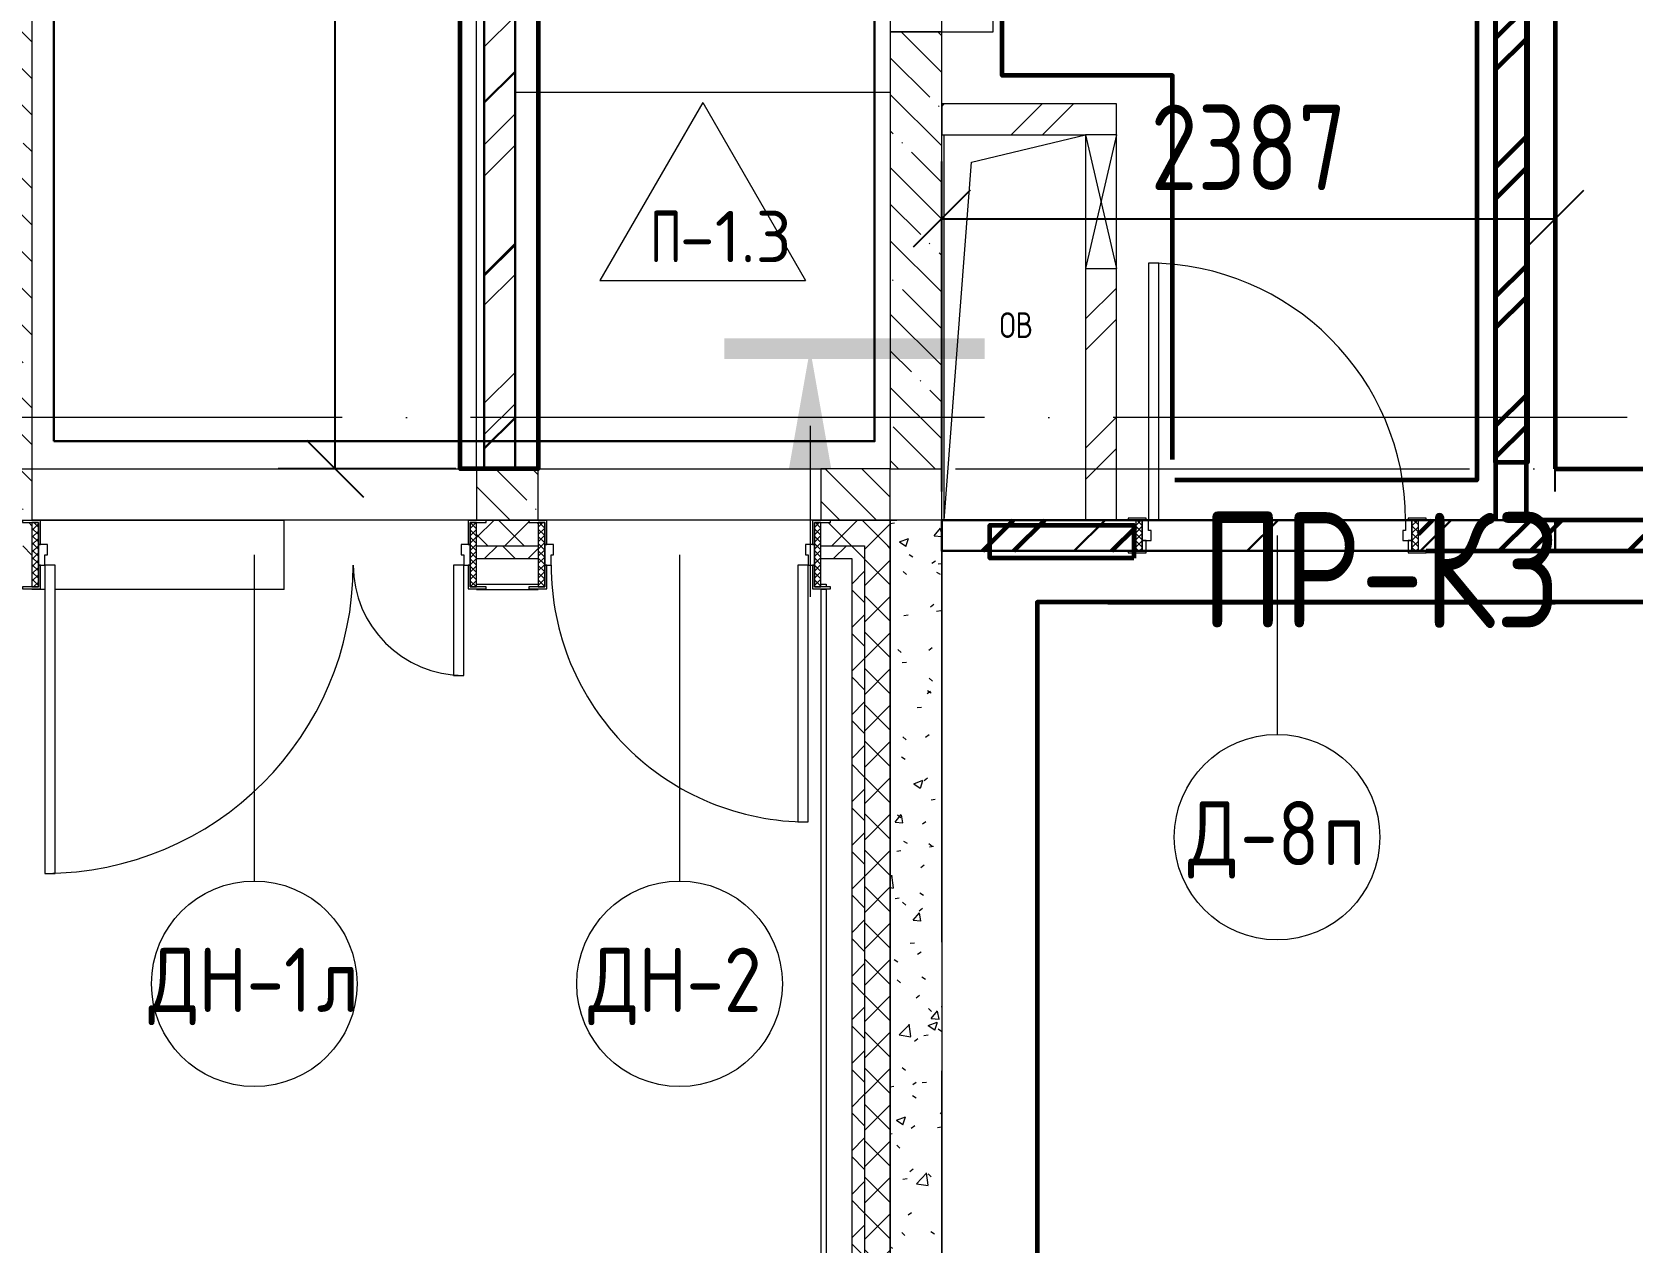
# Model space of a CAD drawing. Header units: millimetres. Extents: x -592259 to 288321, y -552984 to 293768.
# Drawn here: x 113648 to 119874, y 23415 to 28125 of the extents above; entities that cross this region are included whole.
import ezdxf

# ---------------------------------------------------------------- set-up
doc = ezdxf.new("R2010")
doc.units = ezdxf.units.MM
doc.linetypes.add('ADSK_Линия сетки', pattern=[2500, 2000, -250, 0, -250])
doc.linetypes.add('ADSK_Скрыто', pattern=[600, 300, -300])
doc.layers.get('Defpoints').update_dxf_attribs({"color": 250})
for name, color, linetype, lineweight in [('0) кирпич', 30, 'Continuous', 60), ('0.2) Кирп 3.1 вып', 30, 'Continuous', 30), ('0.2) Кирпич 3 вып', 30, 'Continuous', 30), ('2)Фархверки', 40, 'Continuous', 30), ('3) Перемычки готовы', 3, 'Continuous', 30), ('4.1) Штук. 3 вып', 6, 'Continuous', 60), ('4.1.1) Штук.  швы3 вып.', 6, 'Continuous', 60), ('4.2) Штук 4 вып', 6, 'Continuous', 60), ('4.7) Штук. 5 вып 3.7Шт', 6, 'Continuous', 30), ('A-DETL-GENF-OTLN', 250, 'Continuous', 5), ('A-DOOR-____-IDEN', 250, 'Continuous', 9), ('A-DOOR-____-MCUT', 250, 'Continuous', 5), ('A-DOOR-____-OTLN', 250, 'Continuous', 5), ('A-DOOR-FRAM-MCUT', 250, 'Continuous', 5), ('A-DOOR-FRAM-OTLN', 250, 'Continuous', 5), ('A-FLOR-____-IDEN', 250, 'Continuous', 9), ('A-FLOR-____-OTLN', 250, 'Continuous', 9), ('A-GLAZ-____-OTLN', 250, 'Continuous', 5), ('A-WALL-____-MCUT', 250, 'Continuous', 13), ('A-WALL-____-OTLN', 250, 'Continuous', 9), ('A-WALL-____-PATT', 250, 'Continuous', 13), ('A-WALL-FNSH-MCUT', 250, 'Continuous', 13), ('G-____-____-SYMB', 250, 'ADSK_Скрыто', 9), ('I-WALL-____-OTLN', 250, 'Continuous', 9), ('S-COLS-____-MCUT', 250, 'Continuous', 25), ('S-COLS-____-OTLN', 250, 'Continuous', 9), ('S-GRID-____-OTLN', 250, 'Continuous', 9)]:
    doc.layers.add(name, color=color, linetype=linetype, lineweight=lineweight)
doc.styles.add('GOST Common_1', font='', dxfattribs={"width": 0.9, "height": 250})
doc.styles.add('ISOCPEUR', font='isocpeur.ttf', dxfattribs={"width": 0.8, "height": 100})
doc.styles.add('ISOCPEUR_2', font='isocpeur.ttf', dxfattribs={"height": 160})
doc.styles.add('ISOCPEUR_I_1', font='ГОСТ тип А.ttf', dxfattribs={"height": 2500})
doc.styles.get("Standard").update_dxf_attribs({"font": 'ГОСТ тип А.ttf'})
doc.styles.get('GOST Common_1').set_extended_font_data('GOST Common')
doc.dimstyles.new('А3', dxfattribs={"dimtxt": 333, "dimasz": 222, "dimexe": 222, "dimexo": 111, "dimgap": 111, "dimtad": 1, "dimtoh": 1, "dimdec": 0, "dimrnd": 0.0015, "dimzin": 0, "dimdsep": 46, "dimtxsty": 'Standard', "dimblk": 'OBLIQUE', "dimcen": 0, "dimclrd": 7, "dimclre": 7, "dimclrt": 7, "dimadec": 0, "dimazin": 0, "dimtfac": 1, "dimtdec": 0, "dimtofl": 0, "dimtmove": 0, "dimatfit": 3, "dimfxl": 1, "dimtolj": 1, "dimtzin": 0, "dimarcsym": 0})
pattern_1 = [(45, (12287.9, -0.0006), (-251.4472, 251.4472), []), (45, (12287.9, 381), (-251.4472, 251.4472), [])]
pattern_2 = [(135, (12287.91, -0.0006), (-84.85281, -84.85281), []), (225, (12287.91, -0.0006), (84.85281, -84.85281), [])]
pattern_3 = [(45, (12287.91, -0.0006), (-70.71068, 70.71068), []), (135, (12287.91, -0.0006), (-70.71068, -70.71068), [])]
pattern_4 = [(135, (12287.91, -0.0006), (-142.5612, -142.5612), []), (135, (12430.48, -0.0006), (-142.5612, -142.5612), [252.016, -50.403, 3.353, -47.05])]

# ---------------------------------------------------------------- blocks, each defined once
blk = doc.blocks.new('Разрез - Номер вида сзади_3_5 мм-32550532-АР1_Кладочный план 1 этажа С2и3')
at = {"layer": 'G-____-____-SYMB', "linetype": 'Continuous'}
for points in [[(9.798, 0.404), (9.798, -0.394), (-0.333, -0.394), (-0.333, 0.404)], [(2.176, -4.675), (3, 0), (3.824, -4.675)]]:
    blk.add_hatch(color=256, dxfattribs=at).paths.add_polyline_path(points)
at = {"layer": 'G-____-____-SYMB', "linetype": 'Continuous', "lineweight": 20}
blk.add_line((3, -3), (3, -9.663), dxfattribs=at)
blk = doc.blocks.new('Дверь_СКБ_1Ст_Внутренняя - Д-8п_1100x2100h_Кабинет директора_ Канцелярия_ Бухгалтерия_ Кабинеты заместителей директора_ Кабинет организатора внеклассной и внешкольной работы-V9-АР1_Маркировочный план 1 этажа С2и3')
at = {"layer": 'A-DOOR-____-OTLN'}
h = blk.add_hatch(dxfattribs=at)
h.set_pattern_fill('FP_12', color=256, style=0, pattern_type=2)
h.set_pattern_definition([(135, (1751.41, 124.685), (-14.14214, -14.14214), []), (225, (1751.41, 124.685), (14.14214, -14.14214), [])])
h.paths.add_polyline_path([(537.5, -60), (562.5, -60), (562.5, 60), (537.5, 60), (537.5, 57.3)])
at = {"layer": 'A-DOOR-FRAM-OTLN'}
h = blk.add_hatch(dxfattribs=at)
h.set_pattern_fill('FP_13', color=256, style=0, pattern_type=2)
h.set_pattern_definition([(45, (-371.384, 124.685), (-14.1421, 14.1421), []), (135, (-371.384, 124.685), (-14.1421, -14.1421), [])])
h.paths.add_polyline_path([(-537.5, -60), (-512.5, -60), (-512.5, 60), (-537.5, 60)])
at = {"layer": 'A-DOOR-____-MCUT'}
for p, q in [((-487.5, 1060), (-487.5, 60)), ((-447.5, 1060), (-487.5, 1060)), ((-447.5, 60), (-447.5, 1060)), ((-487.5, 60), (-447.5, 60))]:
    blk.add_line(p, q, dxfattribs=at)
at = {"layer": 'A-DOOR-____-OTLN'}
blk.add_arc((-487.5, 60), 1000, 360, 90, dxfattribs=at)
at = {"layer": 'A-DOOR-FRAM-MCUT'}
for p, q in [((-497.5, 68), (-567.5, 68)), ((-567.5, 68), (-567.5, 60)), ((-497.5, 60), (-497.5, 68)), ((592.5, 68), (522.5, 68)), ((522.5, 68), (522.5, 60)), ((592.5, 60), (592.5, 68)), ((-567.5, 60), (-497.5, 60)), ((-512.5, 60), (-537.5, 60)), ((-537.5, 60), (-537.5, -60)), ((-487.5, 60), (-512.5, 60)), ((-512.5, 60), (-512.5, -20)), ((-512.5, -60), (-512.5, 60)), ((-497.5, 60), (-512.5, 60)), ((-512.5, 60), (-512.5, 59)), ((-512.5, 59), (-497.5, 59)), ((-497.5, 59), (-497.5, 60)), ((-487.5, 20), (-487.5, 60)), ((-477.5, 20), (-487.5, 20)), ((-477.5, -20), (-477.5, 20)), ((512.5, 20), (502.5, 20)), ((502.5, 20), (502.5, -20)), ((512.5, 60), (512.5, 20)), ((537.5, 60), (512.5, 60)), ((537.5, 60), (522.5, 60)), ((522.5, 60), (522.5, 59)), ((522.5, 60), (592.5, 60)), ((522.5, 59), (537.5, 59)), ((537.5, -20), (537.5, 60)), ((562.5, 60), (537.5, 60)), ((537.5, 60), (537.5, -60)), ((537.5, 59), (537.5, 60)), ((562.5, -60), (562.5, 60)), ((-497.5, -60), (-567.5, -60)), ((-567.5, -60), (-567.5, -68)), ((-537.5, -60), (-512.5, -60)), ((-512.5, -20), (-477.5, -20)), ((-497.5, -20), (-512.5, -20)), ((-512.5, -20), (-512.5, -60)), ((-512.5, -60), (-497.5, -60)), ((-497.5, -60), (-497.5, -20)), ((-497.5, -68), (-497.5, -60)), ((502.5, -20), (537.5, -20)), ((537.5, -20), (522.5, -20)), ((522.5, -20), (522.5, -60)), ((522.5, -60), (537.5, -60)), ((592.5, -60), (522.5, -60)), ((522.5, -60), (522.5, -68)), ((537.5, -60), (537.5, -20)), ((537.5, -60), (562.5, -60)), ((592.5, -68), (592.5, -60)), ((-567.5, -68), (-497.5, -68)), ((522.5, -68), (592.5, -68))]:
    blk.add_line(p, q, dxfattribs=at)
blk = doc.blocks.new('_Wn_-As_OpeningMEP_floor__Rectangular - _Wn_-As_OpeningMEP_floor__Rectangular-34705120-АР1_Маркировочный план 1 этажа С2и3')
at = {"layer": 'A-DETL-GENF-OTLN', "lineweight": 5}
for p, q in [((-168.9, 693.9), (275, 800)), ((-275, -700), (-168.9, 693.9))]:
    blk.add_line(p, q, dxfattribs=at)
blk = doc.blocks.new('Дверь_СКБ_1Ст_Наружная - Общешкольная светлая из подвала с фрамугой_ДН2-35114641-АР1_Маркировочный план 1 этажа С2и3')
at = {"layer": 'A-DOOR-____-OTLN'}
h = blk.add_hatch(dxfattribs=at)
h.set_pattern_fill('FP_56', color=256, style=0, pattern_type=2)
h.set_pattern_definition([(135, (1751.41, 209.685), (-14.14214, -14.14214), []), (225, (1751.41, 209.685), (14.14214, -14.14214), [])])
h.paths.add_polyline_path([(569.5, 135), (544.5, 135), (544.5, -115), (569.5, -115), (569.5, 125)])
at = {"layer": 'A-DOOR-FRAM-OTLN'}
h = blk.add_hatch(dxfattribs=at)
h.set_pattern_fill('FP_57', color=256, style=0, pattern_type=2)
h.set_pattern_definition([(45, (-371.384, 209.685), (-14.1421, 14.1421), []), (135, (-371.384, 209.685), (-14.1421, -14.1421), [])])
h.paths.add_polyline_path([(-520.3, 135), (-530.5, 135), (-530.5, -115), (-505.5, -115), (-505.5, 135)])
at = {"layer": 'A-DOOR-____-MCUT'}
for p, q in [((-480.5, 1050), (-480.5, 50)), ((-440.5, 1050), (-480.5, 1050)), ((-440.5, 50), (-440.5, 1050)), ((-480.5, 50), (-440.5, 50))]:
    blk.add_line(p, q, dxfattribs=at)
at = {"layer": 'A-DOOR-____-OTLN'}
for p, q in [((-497.5, 143), (-567.5, 143)), ((-567.5, 143), (-567.5, 135)), ((-567.5, 135), (-505.5, 135)), ((-505.5, 135), (-505.5, 50)), ((-497.5, 50), (-497.5, 143)), ((606.5, 143), (536.5, 143)), ((536.5, 143), (536.5, 50)), ((544.5, 50), (544.5, 135)), ((544.5, 135), (606.5, 135)), ((606.5, 135), (606.5, 143)), ((-505.5, 50), (-497.5, 50)), ((536.5, 50), (544.5, 50)), ((-497.5, -30), (-505.5, -30)), ((-505.5, -30), (-505.5, -115)), ((-497.5, -123), (-497.5, -30)), ((544.5, -30), (536.5, -30)), ((536.5, -30), (536.5, -123)), ((544.5, -115), (544.5, -30)), ((-567.5, -115), (-567.5, -123)), ((-505.5, -115), (-567.5, -115)), ((-567.5, -123), (-497.5, -123)), ((536.5, -123), (606.5, -123)), ((606.5, -115), (544.5, -115)), ((606.5, -123), (606.5, -115))]:
    blk.add_line(p, q, dxfattribs=at)
blk.add_arc((-480.5, 50), 1000, 360, 90, dxfattribs=at)
at = {"layer": 'A-DOOR-FRAM-MCUT'}
for p, q in [((-505.5, 135), (-530.5, 135)), ((-530.5, 135), (-530.5, -115)), ((-505.5, -115), (-505.5, 135)), ((569.5, 135), (544.5, 135)), ((544.5, 135), (544.5, -115)), ((569.5, -115), (569.5, 135)), ((-480.5, 50), (-505.5, 50)), ((-505.5, 50), (-505.5, -30)), ((-480.5, 10), (-480.5, 50)), ((-470.5, 10), (-480.5, 10)), ((-470.5, -30), (-470.5, 10)), ((519.5, 10), (509.5, 10)), ((509.5, 10), (509.5, -30)), ((519.5, 50), (519.5, 10)), ((544.5, 50), (519.5, 50)), ((544.5, -30), (544.5, 50)), ((-505.5, -30), (-470.5, -30)), ((509.5, -30), (544.5, -30)), ((-530.5, -115), (-505.5, -115)), ((544.5, -115), (569.5, -115))]:
    blk.add_line(p, q, dxfattribs=at)
blk = doc.blocks.new('Дверь_СКБ_2Ст_Наружная - Входная дверь 1730х2300_NCS S 1000-N_ДН-1Л-35116305-АР1_Маркировочный план 1 этажа С2и3')
at = {"layer": 'A-DOOR-____-OTLN'}
h = blk.add_hatch(dxfattribs=at)
h.set_pattern_fill('FP_114', color=256, style=0, pattern_type=2)
h.set_pattern_definition([(135, (1436.41, 199.685), (-14.14214, -14.14214), []), (225, (1436.41, 199.685), (14.14214, -14.14214), [])])
h.paths.add_polyline_path([(884.5, 125), (859.5, 125), (859.5, -125), (884.5, -125), (884.5, 125)])
at = {"layer": 'A-DOOR-FRAM-OTLN'}
h = blk.add_hatch(dxfattribs=at)
h.set_pattern_fill('FP_115', color=256, style=0, pattern_type=2)
h.set_pattern_definition([(45, (-686.384, 199.685), (-14.1421, 14.1421), []), (135, (-686.384, 199.685), (-14.1421, -14.1421), [])])
h.paths.add_polyline_path([(-845.5, 125), (-845.5, -125), (-820.5, -125), (-820.5, 125)])
at = {"layer": 'A-DOOR-____-MCUT'}
for p, q in [((834.5, 1240), (794.5, 1240)), ((794.5, 1240), (794.5, 40)), ((834.5, 40), (834.5, 1240)), ((-795.5, 470), (-795.5, 40)), ((-755.5, 470), (-795.5, 470)), ((-755.5, 40), (-755.5, 470)), ((-795.5, 40), (-755.5, 40)), ((794.5, 40), (834.5, 40))]:
    blk.add_line(p, q, dxfattribs=at)
at = {"layer": 'A-DOOR-____-OTLN'}
for p, q in [((-812.5, 133), (-882.5, 133)), ((-882.5, 133), (-882.5, 125)), ((-882.5, 125), (-820.5, 125)), ((-820.5, 125), (-820.5, 40)), ((-812.5, 40), (-812.5, 133)), ((921.5, 133), (851.5, 133)), ((851.5, 133), (851.5, 40)), ((859.5, 40), (859.5, 125)), ((859.5, 125), (921.5, 125)), ((921.5, 125), (921.5, 133)), ((-820.5, 40), (-812.5, 40)), ((851.5, 40), (859.5, 40)), ((-812.5, -40), (-820.5, -40)), ((-820.5, -40), (-820.5, -125)), ((-812.5, -133), (-812.5, -40)), ((859.5, -40), (851.5, -40)), ((851.5, -40), (851.5, -133)), ((859.5, -125), (859.5, -40)), ((-882.5, -125), (-882.5, -133)), ((-820.5, -125), (-882.5, -125)), ((-882.5, -133), (-812.5, -133)), ((851.5, -133), (921.5, -133)), ((921.5, -125), (859.5, -125)), ((921.5, -133), (921.5, -125))]:
    blk.add_line(p, q, dxfattribs=at)
for centre, radius, start, end in [((834.5, 40), 1200, 90, 180), ((-795.5, 40), 430, 0, 90)]:
    blk.add_arc(centre, radius, start, end, dxfattribs=at)
at = {"layer": 'A-DOOR-FRAM-MCUT'}
for p, q in [((-820.5, 125), (-845.5, 125)), ((-845.5, 125), (-845.5, -125)), ((-820.5, -125), (-820.5, 125)), ((884.5, 125), (859.5, 125)), ((859.5, 125), (859.5, -125)), ((884.5, -125), (884.5, 125)), ((-795.5, 40), (-820.5, 40)), ((-820.5, 40), (-820.5, -40)), ((-795.5, 0), (-795.5, 40)), ((-785.5, 0), (-795.5, 0)), ((-785.5, -40), (-785.5, 0)), ((834.5, 0), (824.5, 0)), ((824.5, 0), (824.5, -40)), ((834.5, 40), (834.5, 0)), ((859.5, 40), (834.5, 40)), ((859.5, -40), (859.5, 40)), ((-820.5, -40), (-785.5, -40)), ((824.5, -40), (859.5, -40)), ((-845.5, -125), (-820.5, -125)), ((859.5, -125), (884.5, -125))]:
    blk.add_line(p, q, dxfattribs=at)
blk = doc.blocks.new('_Wn_-As_OpeningMEP_wall__Rectangular - _Wn_-As_OpeningMEP_wall__Rectangular-40873427-АР1_Маркировочный план 1 этажа С2и3')
at = {"layer": 'A-DETL-GENF-OTLN', "lineweight": 5}
for p, q in [((260, -60), (-260, 60)), ((260, 60), (-260, -60)), ((-260, 60), (-260, -60)), ((260, 60), (-260, 60)), ((-260, 60), (-260, -60)), ((260, -60), (260, 60)), ((260, -60), (260, 60)), ((-260, -60), (260, -60))]:
    blk.add_line(p, q, dxfattribs=at)
blk = doc.blocks.new('AAR_СКБ_Марка_Перекрытия - Марка пола-17325028-АР1_Маркировочный план 1 этажа С2и3')
at = {"layer": 'A-FLOR-____-IDEN'}
for p, q in [((0, 6.932), (-4.002, 0)), ((0, 6.932), (4.002, 0)), ((-4.002, 0), (4.002, 0))]:
    blk.add_line(p, q, dxfattribs=at)
blk = doc.blocks.new('ADSK_Марка_Дверь - Типоразмер_ADSK_Марка-30565456-АР1_Маркировочный план 1 этажа С2и3')
at = {"layer": 'A-DOOR-____-IDEN'}
blk.add_circle((0, 0), 4, dxfattribs=at)
blk = doc.blocks.new('_Oblique')
at = {"color": 0, "linetype": 'ByBlock', "lineweight": -2}
blk.add_line((-0.5, -0.5), (0.5, 0.5), dxfattribs=at)
blk = doc.blocks.new('*D5517')
at = {"color": 7, "lineweight": -2, "transparency": 16777216}
for p, q in [((115296.9, 30661.3), (114605.2, 30661.3)), ((114827.2, 26425), (114827.2, 30661.3)), ((115296.9, 26425), (114605.2, 26425))]:
    blk.add_line(p, q, dxfattribs=at)
at = {"layer": 'Defpoints', "color": 0, "transparency": 16777216}
for p in [(114827.2, 30661.3), (115407.9, 30661.3), (115407.9, 26425)]:
    blk.add_point(p, dxfattribs=at)
at = {"color": 7, "lineweight": -2, "transparency": 16777216, "xscale": 222, "yscale": 222, "zscale": 222}
for p, rotation in [((114827.2, 30661.3), 90), ((114827.2, 26425), 270)]:
    blk.add_blockref('_Oblique', p, dxfattribs=dict(at, rotation=rotation))
at = {"color": 7, "transparency": 16777216, "insert": (114549.7, 28543.1), "char_height": 333, "attachment_point": 5, "rotation": 90}
blk.add_mtext('\\A1;4236', dxfattribs=at)
blk = doc.blocks.new('*D5518')
at = {"color": 7, "lineweight": -2, "transparency": 16777216}
for p, q in [((117187.9, 26336), (117187.9, 27620.3)), ((119575.2, 26336), (119575.2, 27620.3)), ((117187.9, 27398.3), (119575.2, 27398.3))]:
    blk.add_line(p, q, dxfattribs=at)
at = {"layer": 'Defpoints', "color": 0, "transparency": 16777216}
for p in [(119575.2, 27398.3), (117187.9, 26225), (119575.2, 26225)]:
    blk.add_point(p, dxfattribs=at)
at = {"color": 7, "lineweight": -2, "transparency": 16777216, "xscale": 222, "yscale": 222, "zscale": 222, "rotation": 180}
blk.add_blockref('_Oblique', (117187.9, 27398.3), dxfattribs=at)
at = {"color": 7, "lineweight": -2, "transparency": 16777216, "xscale": 222, "yscale": 222, "zscale": 222}
blk.add_blockref('_Oblique', (119575.2, 27398.3), dxfattribs=at)
at = {"color": 7, "transparency": 16777216, "insert": (118381.6, 27675.8), "char_height": 333, "attachment_point": 5}
blk.add_mtext('\\A1;2387', dxfattribs=at)

msp = doc.modelspace()

# ---------------------------------------------------------------- hatches: boundary and pattern name
at = {"layer": '0) кирпич'}
h = msp.add_hatch(dxfattribs=at)
h.set_pattern_fill('FP_4', color=256, style=0, pattern_type=2)
h.set_pattern_definition([(45, (12287.9, -7e-12), (-251.4472, 251.4472), []), (45, (12287.9, 381), (-251.4472, 251.4472), [])])
h.paths.add_polyline_path([(119342.9138, 26225.0006), (119462.9138, 26225.0006), (119462.9138, 30000), (119342.9138, 30000), (119342.9138, 26245.0006)])
h.paths.add_polyline_path([(119342.9138, 31100), (119462.9138, 31100), (119462.9138, 35774.9409), (119342.9138, 35774.9409), (119342.9138, 31106.3392)])
h = msp.add_hatch(dxfattribs=at)
h.set_pattern_fill('FP_4', color=256, style=0, pattern_type=2)
h.set_pattern_definition(pattern_1)
h.paths.add_polyline_path([(119342.9138, 26225), (119462.9138, 26225), (119462.9138, 29999.9994), (119342.9138, 29999.9994), (119342.9138, 26499.328)])
h.paths.add_polyline_path([(119462.9138, 31099.9994), (119462.9138, 35774.9403), (119342.9138, 35774.9403), (119342.9138, 31099.9994)])
h = msp.add_hatch(dxfattribs=at)
h.set_pattern_fill('FP_4', color=256, style=0, pattern_type=2)
h.set_pattern_definition(pattern_1)
h.paths.add_polyline_path([(123662.9138, 26105), (125687.9144, 26105), (125687.9144, 26225), (119042.9138, 26225), (119042.9138, 26105), (123629.6001, 26105)])
h.paths.add_polyline_path([(117391.1526, 26105), (117942.9138, 26105), (117942.9138, 26225), (117187.8919, 26225), (117187.8919, 26105), (117203.3127, 26105)])
h.paths.add_polyline_path([(121517.9138, 26145), (120037.9138, 26145), (120037.9138, 26215), (121587.9138, 26215), (121587.9138, 26145)])
at = {"layer": '0.2) Кирпич 3 вып'}
h = msp.add_hatch(dxfattribs=at)
h.set_pattern_fill('ANSI31', color=256, scale=150)
h.paths.add_polyline_path([(115527.9144, 26425), (115407.9144, 26425), (115407.9144, 30661.2794), (115527.9144, 30661.2794)])
h = msp.add_hatch(dxfattribs=at)
h.set_pattern_fill('ANSI31', color=256, scale=150)
h.paths.add_polyline_path([(117187.8919, 26225), (119575.2495, 26225), (119575.2495, 26105), (117187.8919, 26105)])
at = {"layer": 'A-WALL-____-PATT', "lineweight": 15, "true_color": 0x000000}
h = msp.add_hatch(dxfattribs=at)
h.set_pattern_fill('FP_1', color=18, style=0, pattern_type=2)
h.set_pattern_definition(pattern_4)
h.paths.add_polyline_path([(113647.9138, 26225), (113647.9138, 33835), (113447.9138, 33835), (113447.9138, 26225.0597), (113647.8919, 26225.0455)])
h.paths.add_polyline_path([(113647.9138, 35475), (113647.9138, 36099.9994), (113447.9138, 36099.9994), (113447.9138, 35475)])
h = msp.add_hatch(dxfattribs=at)
h.set_pattern_fill('FP_1', color=18, style=0, pattern_type=2)
h.set_pattern_definition(pattern_4)
h.paths.add_polyline_path([(117012.8925, 26425), (117187.9144, 26425), (117187.9144, 28124.9994), (116987.9144, 28124.9994), (116987.9144, 26425), (117009.8929, 26425)])
h.paths.add_polyline_path([(116987.9144, 28524.9994), (117187.9144, 28524.9994), (117187.9144, 32324.9994), (116987.9144, 32324.9994), (116987.9144, 29309.4397)])
h.paths.add_polyline_path([(116987.9144, 32724.9994), (117187.9144, 32724.9994), (117187.9144, 35574.9994), (116987.9165, 35574.9702), (116987.9144, 32862.996)])
h.paths.add_polyline_path([(116987.9144, 35974.9994), (117187.9144, 35974.9994), (117187.9144, 36099.9994), (116987.9144, 36099.9994)])
h = msp.add_hatch(dxfattribs=at)
h.set_pattern_fill('FP_4', color=18, style=0, pattern_type=2)
h.set_pattern_definition(pattern_1)
h.paths.add_polyline_path([(115527.9144, 26425), (115527.9138, 30202.7858), (115407.9144, 30202.7858), (115407.9144, 26425)])
h = msp.add_hatch(dxfattribs=at)
h.set_pattern_fill('FP_4', color=18, style=0, pattern_type=2)
h.set_pattern_definition(pattern_1)
h.paths.add_polyline_path([(117747.8925, 27725), (117867.8925, 27725), (117867.8925, 27845), (117187.9144, 27845), (117187.9144, 27725), (117197.8925, 27725)])
h = msp.add_hatch(dxfattribs=at)
h.set_pattern_fill('FP_4', color=18, style=0, pattern_type=2)
h.set_pattern_definition(pattern_1)
h.paths.add_polyline_path([(117867.8925, 26225), (117867.8925, 27205), (117747.8925, 27205), (117747.8925, 26225)])
h = msp.add_hatch(dxfattribs=at)
h.set_pattern_fill('FP_1', color=18, style=0, pattern_type=2)
h.set_pattern_definition(pattern_4)
h.paths.add_polyline_path([(116987.9144, 26225), (116987.9144, 26425), (116717.8919, 26425), (116717.9516, 26225), (116987.8919, 26225)])
h.paths.add_polyline_path([(115617.8919, 26225), (115617.8919, 26425), (115377.8919, 26425), (115377.945, 26225)])
h = msp.add_hatch(dxfattribs=at)
h.set_pattern_fill('FP_52', color=18, style=0, pattern_type=2)
h.set_pattern_definition(pattern_3)
h.paths.add_polyline_path([(116717.9144, 26125.0597), (116987.8919, 26125.0597), (116987.8548, 26225), (116717.8919, 26225), (116717.8919, 26223.0597), (116754.8919, 26223.0597), (116754.8919, 26215.0597), (116717.8919, 26215.0597), (116717.8919, 26125.0597)])
h.paths.add_polyline_path([(115377.8919, 26125.0597), (115617.8919, 26125.0597), (115617.8919, 26215.0597), (115580.8919, 26215.0597), (115580.8919, 26223.0597), (115617.8919, 26223.0597), (115617.8203, 26225), (115377.8919, 26225), (115377.8919, 26223.0597), (115414.8919, 26223.0597), (115414.8919, 26215.0597), (115377.8919, 26215.0597), (115377.8919, 26135.5435)])
h.paths.add_polyline_path([(113647.8919, 26125.0597), (113647.8919, 26215.0597), (113610.8919, 26215.0597), (113610.8919, 26223.0597), (113647.8919, 26223.0597), (113647.8851, 26225.0597), (112437.9138, 26225), (112437.9138, 26125.0597), (113447.9138, 26125.0597)])
h.paths.add_polyline_path([(107138.9863, 26125.0597), (107637.9138, 26125.0597), (107637.3768, 26225), (106737.9138, 26225), (106737.9138, 26125.0597)])
h.paths.add_polyline_path([(109737.9138, 26125.0597), (109737.9138, 26225.0597), (108537.9138, 26225), (108537.9138, 26125.0597)])
h.paths.add_polyline_path([(110637.9138, 26125.0597), (111537.9138, 26125.0597), (111537.3768, 26225), (110637.9138, 26225), (110637.9138, 26187.1895)])
h.paths.add_polyline_path([(105772.0308, 26125.0597), (105837.9138, 26125.0597), (105837.1978, 26225), (104637.9138, 26225), (104637.9138, 26125.0597), (105699.7438, 26125.0597)])
h.paths.add_polyline_path([(103038.1198, 26125.0597), (103737.9138, 26125.0597), (103737.3768, 26225), (102837.9138, 26225), (102837.9138, 26125.0597)])
h.paths.add_polyline_path([(101671.1643, 26125.0597), (101937.9138, 26125.0597), (101937.1978, 26225), (100737.9138, 26225), (100737.9138, 26125.0597), (101137.8919, 26125.0597)])
h.paths.add_polyline_path([(98937.9138, 26125.0597), (99837.9138, 26125.0597), (99837.3768, 26225), (98937.9138, 26225)])
h.paths.add_polyline_path([(97570.2978, 26125.0597), (98037.9138, 26125.0597), (98037.9138, 26225), (96537.9138, 26225), (96537.9138, 26125.0597)])
h.paths.add_polyline_path([(93837.9138, 26125.0597), (93836.9293, 26225), (92187.8919, 26224.9994), (92187.8919, 26125.0597), (93469.4313, 26125.0597)])
h.paths.add_polyline_path([(95437.8919, 26125.0597), (95637.9138, 26125.0597), (95637.9138, 26225.0597), (94737.9138, 26225), (94737.9138, 26125.0597), (94836.3868, 26125.0597)])
h.paths.add_polyline_path([(88001.6092, 26125.0597), (88137.8919, 26125.0597), (88137.5273, 26225), (87757.9138, 26225), (87757.9138, 26125.0597)])
h.paths.add_polyline_path([(86487.9138, 26125.0597), (87157.9138, 26125.0597), (87157.9138, 26224.9994), (86487.9138, 26225)])
h = msp.add_hatch(dxfattribs=at)
h.set_pattern_fill('FP_3', color=18, style=0, pattern_type=2)
h.set_pattern_definition([(50, (12287.9, -0.0006), (364.3679, -31.8783), [38.1, -419.1]), (355, (12287.9, -0.0006), (-70.4859, 382.1133), [30.48, -335.28]), (100.451, (12318.28, -2.66), (293.885, 350.2334), [32.38, -356.18]), (46.184, (12287.9, 101.6), (542.1585, -84.0858), [57.15, -628.65]), (96.636, (12333.1, 94.6), (474.805, 494.8554), [48.57, -534.27]), (351.184, (12287.9, 101.6), (474.8102, 494.85), [45.72, -502.92]), (21, (12338.7, 76.2), (303.2285, -204.5305), [38.1, -419.1]), (326, (12338.7, 76.2), (123.6039, 368.376), [30.48, -335.28]), (71.451, (12364, 59.16), (426.8341, 163.8427), [32.38, -356.18]), (37.5, (12287.91, -0.0006), (6.17665, 169.11015), [16.764, -314.452, 16.764, -323.596, -336.55]), (37.5, (12287.91, -0.0006), (6.17665, 169.11015), [-671.576, 16.764, -319.786]), (7.5, (12287.91, -0.0006), (133.63888, 200.3615), [16.764, -177.292, 16.764, -306.832, -128.27]), (7.5, (12287.91, -0.0006), (133.63888, 200.3615), [-517.652, 16.764, -111.506]), (327.5, (12174.63, -0.0006), (271.18182, -11.45836), [16.764, -110.236, 16.764, -379.476, -525.78]), (327.5, (12174.63, -0.0006), (271.18182, -11.45836), [-523.24, 16.764, -509.016]), (317.5, (12123.83, -0.0006), (296.2585, 50.85285), [16.764, -148.336, 16.764, -246.38, -373.38]), (317.5, (12123.83, -0.0006), (296.2585, 50.85285), [-428.244, 16.764, -356.616])])
h.paths.add_polyline_path([(116987.9144, 19424.9994), (117187.8919, 19424.9994), (117187.8919, 19725), (116987.8919, 19725), (116987.9069, 19425.0219)])
h.paths.add_polyline_path([(117012.8925, 20625), (117187.8919, 20625), (117187.8919, 21525), (116987.8919, 21525), (116987.9144, 20625)])
h.paths.add_polyline_path([(116987.8919, 22824.9994), (117187.8919, 22824.9994), (117187.8919, 26225), (116987.8919, 26225), (116987.8919, 22925)])
h = msp.add_hatch(dxfattribs=at)
h.set_pattern_fill('FP_53', color=18, style=0, pattern_type=2)
h.set_pattern_definition(pattern_2)
h.paths.add_polyline_path([(115377.8919, 26075.0597), (115617.8919, 26075.0597), (115617.8919, 26125.0597), (115377.8919, 26125.0597), (115377.8919, 26115.0597)])
h.paths.add_polyline_path([(116837.9144, 26075.0597), (116887.9144, 26075.0597), (116887.9144, 26125.0597), (116717.8919, 26125.0597), (116717.9144, 26075.0597), (116737.9144, 26075.0597)])
h.paths.add_polyline_path([(113647.8919, 26075.0597), (113647.8919, 26125.0597), (112437.9138, 26125.0597), (112437.9138, 26075.0597), (113447.9138, 26075.0597)])
h.paths.add_polyline_path([(111537.9138, 26075.0597), (111537.9138, 26125.0597), (110637.9138, 26125.0597), (110637.9138, 26075.0597), (111239.8528, 26075.0597)])
h.paths.add_polyline_path([(108537.9138, 26075.0597), (109737.9138, 26075.0597), (109737.9138, 26125.0597), (108537.9138, 26125.0597)])
h.paths.add_polyline_path([(107637.9138, 26075.0597), (107637.9138, 26125.0597), (106737.9138, 26125.0597), (106737.9138, 26075.0597), (107138.9863, 26075.0597)])
h.paths.add_polyline_path([(105772.0308, 26075.0597), (105837.9138, 26075.0597), (105837.9138, 26125.0597), (104637.9138, 26125.0597), (104637.9138, 26075.0597)])
h.paths.add_polyline_path([(103038.1198, 26075.0597), (103737.9138, 26075.0597), (103737.9138, 26125.0597), (102837.9138, 26125.0597), (102837.9138, 26075.0597)])
h.paths.add_polyline_path([(101725.6697, 26075.0597), (101937.9138, 26075.0597), (101937.9138, 26125.0597), (100737.9138, 26125.0597), (100737.9138, 26075.0597), (101671.1643, 26075.0597)])
h.paths.add_polyline_path([(99837.9138, 26075.0597), (99837.9138, 26125.0597), (98937.9138, 26125.0597), (98937.9138, 26075.0597)])
h.paths.add_polyline_path([(97570.2978, 26075.0597), (98037.9138, 26075.0597), (98037.9138, 26125.0597), (96537.9138, 26125.0597), (96537.9138, 26075.0597)])
h.paths.add_polyline_path([(95437.8919, 26075.0597), (95637.9138, 26075.0597), (95637.9138, 26125.0597), (94737.9138, 26125.0597), (94737.9138, 26075.0597), (94836.3868, 26075.0597)])
h.paths.add_polyline_path([(92187.8919, 26075.0597), (93837.9138, 26075.0597), (93837.9138, 26125.0597), (92187.8919, 26125.0597)])
h.paths.add_polyline_path([(86634.6537, 26075.0597), (87157.9138, 26075.0597), (87157.9138, 26125.0597), (86487.9138, 26125.0597), (86487.9138, 26075.0597)])
h.paths.add_polyline_path([(88001.6092, 26075.0597), (88137.8919, 26075.0597), (88137.8919, 26125.0597), (87757.9138, 26125.0597), (87757.9138, 26075.0597)])
h = msp.add_hatch(dxfattribs=at)
h.set_pattern_fill('FP_52', color=18, style=0, pattern_type=2)
h.set_pattern_definition(pattern_3)
h.paths.add_polyline_path([(116887.9144, 19025), (116987.8919, 19025.003), (116987.8919, 19725), (116887.9144, 19725), (116887.9144, 19038.245)])
h.paths.add_polyline_path([(116987.8919, 20625), (116987.8919, 21525), (116887.9144, 21525), (116887.9144, 20625)])
h.paths.add_polyline_path([(116887.9144, 22425), (116987.8919, 22425), (116987.8919, 26125.0597), (116887.9144, 26125.0597), (116887.9144, 22472.9057)])
h = msp.add_hatch(dxfattribs=at)
h.set_pattern_fill('FP_53', color=18, style=0, pattern_type=2)
h.set_pattern_definition(pattern_2)
h.paths.add_polyline_path([(116887.9144, 18925), (116887.9144, 19725), (116837.9144, 19725), (116837.9144, 18925), (116887.8932, 18925.0012)])
h.paths.add_polyline_path([(116887.9144, 20625), (116887.9144, 21525), (116837.9144, 21525), (116837.9144, 20625)])
h.paths.add_polyline_path([(116887.9144, 22425), (116887.9144, 26075.0597), (116837.9144, 26075.0597), (116837.9144, 22425)])

# ---------------------------------------------------------------- linework, layer by layer
at = {"layer": '0) кирпич'}
for p, q in [((119342.9138, 29969.9994), (119342.9138, 26225)), ((119462.9138, 26225), (119462.9138, 29969.9994)), ((122342.9138, 26225), (119462.9138, 26225)), ((119072.9138, 26105), (122342.9138, 26105))]:
    msp.add_line(p, q, dxfattribs=at)
for points in [[(119342.9138, 35774.9409), (119467.2118, 35774.9409), (119467.2118, 26449.2651), (119342.9138, 26449.2651)], [(117934.9138, 26077), (117375.6752, 26077), (117375.6752, 26205), (117934.9138, 26205)]]:
    msp.add_lwpolyline(points, close=True, dxfattribs=at)
at = {"layer": '0.2) Кирп 3.1 вып'}
for points in [[(115527.9144, 26425), (115407.9144, 26425), (115407.9144, 30661.2794), (115527.9144, 30661.2794)], [(117187.8919, 26225), (119575.2495, 26225), (119575.2495, 26105), (117187.8919, 26105)]]:
    msp.add_lwpolyline(points, close=True, dxfattribs=at)
at = {"layer": '4.1) Штук. 3 вып'}
msp.add_lwpolyline([(117558.8204, 19464.9994), (122099.955, 19464.9994), (122099.955, 25906.1101), (117558.8204, 25906.1101)], close=True, dxfattribs=at)
at = {"layer": '4.1.1) Штук.  швы3 вып.'}
msp.add_lwpolyline([(117834.7003, 25906.1101), (119575.2495, 25906.1101)], dxfattribs=at)
at = {"layer": '4.2) Штук 4 вып'}
msp.add_lwpolyline([(118086.4272, 26461.3109), (118086.4272, 27955.9712), (117423.1374, 27955.9712), (117423.1374, 35622.644), (118680.9672, 35622.644), (118680.9672, 34771.8272), (119270.4498, 34771.8272), (119270.4498, 26380.1722), (118095.1757, 26380.1722)], dxfattribs=at)
for points in [[(119575.2495, 26425), (122169.9879, 26425), (122169.9879, 32717.7487), (119575.2495, 32717.7487)], [(115314.1819, 30753.2631), (115617.8919, 30753.2631), (115617.8919, 26425), (115314.1819, 26425)]]:
    msp.add_lwpolyline(points, close=True, dxfattribs=at)
at = {"layer": '4.7) Штук. 5 вып 3.7Шт'}
msp.add_lwpolyline([(113732.3203, 26531.8595), (116926.6415, 26531.8595), (116926.6415, 35774.9994), (113732.3203, 35774.9994)], close=True, dxfattribs=at)
at = {"layer": 'A-DOOR-____-IDEN', "color": 18, "true_color": 0x000000}
for p, q in [((118492.9138, 26165), (118492.9138, 25390.8275)), ((114512.8919, 26090.0597), (114512.4345, 24820.0597)), ((116167.8919, 26090.0597), (116167.8919, 24820.0597))]:
    msp.add_line(p, q, dxfattribs=at)
at = {"layer": 'A-FLOR-____-OTLN', "color": 18, "lineweight": 5, "true_color": 0x000000}
for p, q in [((115377.8919, 26425), (115377.8919, 33124.9994)), ((116987.9144, 27890), (115527.9144, 27890)), ((117197.8925, 26225), (117197.8925, 27725)), ((113647.9138, 26425), (113647.9138, 26425)), ((116987.9144, 26225.0597), (117012.8925, 26225.0597)), ((118992.9138, 26225), (118032.9138, 26225))]:
    msp.add_line(p, q, dxfattribs=at)
at = {"layer": 'A-WALL-____-MCUT', "color": 18, "lineweight": 15, "true_color": 0x000000}
for p, q in [((113647.9138, 26225), (113647.9138, 33805)), ((115407.9144, 30202.7858), (115407.9144, 26425)), ((115527.9144, 26425), (115527.9144, 30202.7858)), ((116987.9144, 28124.9994), (116987.9144, 26425)), ((117187.9144, 28124.9994), (116987.9144, 28124.9994)), ((117187.9144, 27845), (117187.9144, 28124.9994)), ((117867.8925, 27845), (117187.9144, 27845)), ((117187.9144, 27845), (117187.9144, 27725)), ((117867.8925, 27725), (117867.8925, 27845)), ((117187.9144, 27725), (117747.8925, 27725)), ((117187.9144, 26425), (117187.9144, 27725)), ((117747.8925, 27205), (117747.8925, 26225)), ((117867.8925, 26225), (117867.8925, 27205)), ((115407.9144, 26425), (115377.8919, 26425)), ((115377.8919, 26425), (115377.8919, 26225)), ((115407.9144, 26425), (115527.9144, 26425)), ((115617.8919, 26425), (115527.9144, 26425)), ((115617.8919, 26225), (115617.8919, 26425)), ((116987.9144, 26425), (116717.8919, 26425)), ((116717.8919, 26425), (116717.8919, 26225)), ((116987.9144, 26225), (116987.9144, 26425)), ((116987.9144, 26425), (117187.9144, 26425)), ((113447.9138, 26225), (113647.9138, 26225)), ((115617.8919, 26225.0597), (115377.8919, 26225.0597)), ((115377.8919, 26225), (115377.8919, 26223.0597)), ((115377.8919, 26225), (115617.8919, 26225)), ((115617.8919, 26223.0597), (115617.8919, 26225)), ((116987.9144, 26225.0597), (116717.8919, 26225.0597)), ((116717.8919, 26225), (116717.8919, 26223.0597)), ((116717.8919, 26225), (116987.9144, 26225)), ((116987.8919, 26225), (116987.8919, 22824.9994)), ((117747.8925, 26225), (116987.8919, 26225)), ((116987.9144, 26125.0597), (116987.9144, 26225)), ((117187.8919, 26225), (117187.8919, 22824.9994)), ((117912.9138, 26225), (117867.8925, 26225)), ((119342.9138, 26225), (119072.9138, 26225)), ((115377.8919, 26125.0597), (115617.8919, 26125.0597)), ((116717.8919, 26125.0597), (116887.9144, 26125.0597)), ((116887.9144, 26125.0597), (116887.9144, 22425)), ((116987.9144, 22824.9994), (116987.9144, 26125.0597)), ((117187.8919, 26105), (117912.9138, 26105)), ((115377.8919, 26075.0597), (115617.8919, 26075.0597)), ((116717.8919, 26075.0597), (116837.9144, 26075.0597)), ((116837.9144, 26075.0597), (116837.9144, 22425)), ((115377.8919, 25975.0597), (115617.8919, 25975.0597)), ((116717.8919, 25975.0597), (116737.9144, 25975.0597)), ((116737.9144, 25975.0597), (116737.9144, 25965.0597)), ((116737.9144, 25955.0597), (116717.9144, 25955.0597)), ((116737.9144, 25957.0597), (116737.9144, 22425))]:
    msp.add_line(p, q, dxfattribs=at)
at = {"layer": 'A-WALL-____-OTLN', "color": 18, "lineweight": 5, "true_color": 0x000000}
for p, q in [((113647.8919, 26225.0597), (114629.0741, 26225.0597)), ((114629.0741, 25955.0597), (114629.0741, 26225.0597)), ((113697.8919, 25955.0597), (113647.8919, 25955.0597)), ((114629.0741, 25955.0597), (113737.8919, 25955.0597))]:
    msp.add_line(p, q, dxfattribs=at)
at = {"layer": 'A-WALL-FNSH-MCUT', "lineweight": 15}
for p, q in [((115377.8919, 25957.0597), (115377.8919, 25955.0597)), ((115377.8919, 25955.0597), (115617.8919, 25955.0597)), ((115617.8919, 25955.0597), (115617.8919, 25957.0597)), ((116717.8919, 25957.0597), (116717.8919, 25955.0597)), ((116717.9144, 25955.0597), (116717.9144, 22425))]:
    msp.add_line(p, q, dxfattribs=at)
at = {"layer": 'I-WALL-____-OTLN', "color": 18, "lineweight": 15, "true_color": 0x000000}
for p, q in [((113647.9138, 26425), (115377.8919, 26425)), ((115617.8919, 26425), (116717.8919, 26425)), ((115377.8919, 26225), (113647.9138, 26225)), ((116717.8919, 26225), (115617.8919, 26225))]:
    msp.add_line(p, q, dxfattribs=at)
at = {"layer": 'S-COLS-____-MCUT', "color": 18, "lineweight": 5, "true_color": 0x000000}
for p, q in [((116987.8919, 28524.9994), (116987.8919, 28124.9994)), ((117387.8919, 28124.9994), (117387.8919, 28524.9994)), ((117187.9144, 28124.9994), (117387.8919, 28124.9994))]:
    msp.add_line(p, q, dxfattribs=at)
at = {"layer": 'S-COLS-____-OTLN', "color": 18, "lineweight": 5, "true_color": 0x000000}
msp.add_line((116987.8919, 28124.9994), (117187.9144, 28124.9994), dxfattribs=at)
at = {"layer": 'S-GRID-____-OTLN', "color": 18, "linetype": 'ADSK_Линия сетки', "true_color": 0x000000}
for p, q in [((117187.9138, -2919.5356), (117187.9138, 61063.6538)), ((167356.8279, 26625), (111607.9138, 26625)), ((77240.3519, 26425), (168626.8279, 26425))]:
    msp.add_line(p, q, dxfattribs=at)

# ---------------------------------------------------------------- block references
at = {"layer": 'A-DOOR-____-IDEN', "color": 18, "true_color": 0x000000, "xscale": 99.99999999999993, "yscale": 99.99999999999993, "zscale": 99.99999999999993}
for p in [(118492.9138, 24990.8275), (114512.8919, 24420.0597), (116167.8919, 24420.0597)]:
    msp.add_blockref('ADSK_Марка_Дверь - Типоразмер_ADSK_Марка-30565456-АР1_Маркировочный план 1 этажа С2и3', p, dxfattribs=at)
at = {"layer": 'A-DOOR-____-OTLN', "color": 18, "true_color": 0x000000}
msp.add_blockref('Дверь_СКБ_1Ст_Внутренняя - Д-8п_1100x2100h_Кабинет директора_ Канцелярия_ Бухгалтерия_ Кабинеты заместителей директора_ Кабинет организатора внеклассной и внешкольной работы-V9-АР1_Маркировочный план 1 этажа С2и3', (118480.4138, 26165), dxfattribs=at)
at = {"layer": 'A-DOOR-____-OTLN', "color": 18, "true_color": 0x000000, "rotation": 180}
for name, p in [('Дверь_СКБ_2Ст_Наружная - Входная дверь 1730х2300_NCS S 1000-N_ДН-1Л-35116305-АР1_Маркировочный план 1 этажа С2и3', (114532.3919, 26090.0597)), ('Дверь_СКБ_1Ст_Наружная - Общешкольная светлая из подвала с фрамугой_ДН2-35114641-АР1_Маркировочный план 1 этажа С2и3', (116187.3919, 26100.0597))]:
    msp.add_blockref(name, p, dxfattribs=at)
at = {"layer": 'A-FLOR-____-IDEN', "color": 18, "true_color": 0x000000, "xscale": 99.99999999999993, "yscale": 99.99999999999993, "zscale": 99.99999999999993}
msp.add_blockref('AAR_СКБ_Марка_Перекрытия - Марка пола-17325028-АР1_Маркировочный план 1 этажа С2и3', (116257.9141, 27157.5), dxfattribs=at)
at = {"layer": 'A-GLAZ-____-OTLN', "color": 18, "true_color": 0x000000}
msp.add_blockref('_Wn_-As_OpeningMEP_floor__Rectangular - _Wn_-As_OpeningMEP_floor__Rectangular-34705120-АР1_Маркировочный план 1 этажа С2и3', (117472.8925, 26925), dxfattribs=at)
at = {"layer": 'A-GLAZ-____-OTLN', "color": 18, "true_color": 0x000000, "rotation": 90}
msp.add_blockref('_Wn_-As_OpeningMEP_wall__Rectangular - _Wn_-As_OpeningMEP_wall__Rectangular-40873427-АР1_Маркировочный план 1 этажа С2и3', (117807.8925, 27465), dxfattribs=at)
at = {"layer": 'G-____-____-SYMB', "linetype": 'Continuous', "xscale": 99.99999999999993, "yscale": 99.99999999999993, "zscale": 99.99999999999993}
msp.add_blockref('Разрез - Номер вида сзади_3_5 мм-32550532-АР1_Кладочный план 1 этажа С2и3', (116375.733, 26892.0179), dxfattribs=at)

# ---------------------------------------------------------------- texts
at = {"layer": '2)Фархверки', "insert": (117412.9136, 27033.9554), "char_height": 100, "width": 160.3375, "attachment_point": 1, "style": 'ISOCPEUR'}
msp.add_mtext('ОВ', dxfattribs=at)
at = {"layer": '3) Перемычки готовы', "insert": (118198.2012, 26255.8943), "char_height": 450, "width": 333.502, "attachment_point": 1, "style": 'ISOCPEUR_I_1'}
msp.add_mtext('ПР-К3', dxfattribs=at)
at = {"layer": 'A-DOOR-____-IDEN', "color": 18, "true_color": 0x000000, "char_height": 250, "attachment_point": 1, "style": 'GOST Common_1'}
for s, insert, width in [('\\fGOST Common|b0|i0|c204|p34|;\\W.9;Д', (118146.8564, 25131.2781), 245.316375), ('-8', (118349.2627, 25131.2781), 389.620125), ('\\fGOST Common|b0|i0|c204|p34|;\\W.9;п', (118670.7314, 25131.2781), 194.810062), ('ДН', (114101.5845, 24560.5103), 461.772), ('-1', (114482.5845, 24560.5103), 331.898625), ('ДН', (115813.2845, 24560.5103), 461.772), ('-2', (116194.2845, 24560.5103), 389.620125), ('\\fGOST Common|b0|i0|c204|p34|;\\W.9;л', (114756.4283, 24560.5103), 194.810062)]:
    msp.add_mtext(s, dxfattribs=dict(at, insert=insert, width=width))
at = {"layer": 'A-FLOR-____-IDEN', "color": 18, "true_color": 0x000000, "char_height": 200, "attachment_point": 1, "style": 'ISOCPEUR_2'}
for s, insert, width in [('\\fISOCPEUR|b0|i0|c204|p34|;\\W.7;П', (116052.6792, 27428.8858), 140.295312), ('-1.3', (116168.4344, 27428.8858), 381.60325)]:
    msp.add_mtext(s, dxfattribs=dict(at, insert=insert, width=width))

# ---------------------------------------------------------------- dimensions: what is measured, and where the dimension line sits
dim = msp.add_linear_dim(base=(114827.1957, 30661.2794), p1=(115407.9144, 26425), p2=(115407.9144, 30661.2794), angle=90, dimstyle='А3')
dim.commit()
dim.dimension.update_dxf_attribs({"geometry": '*D5517', "text_midpoint": (114549.6957, 28543.1397)})
dim = msp.add_linear_dim(base=(119575.2495, 27398.2997), p1=(117187.8919, 26225), p2=(119575.2495, 26225), dimstyle='А3')
dim.commit()
dim.dimension.update_dxf_attribs({"geometry": '*D5518', "text_midpoint": (118381.5707, 27675.7997)})

doc.saveas('drawing.dxf')
